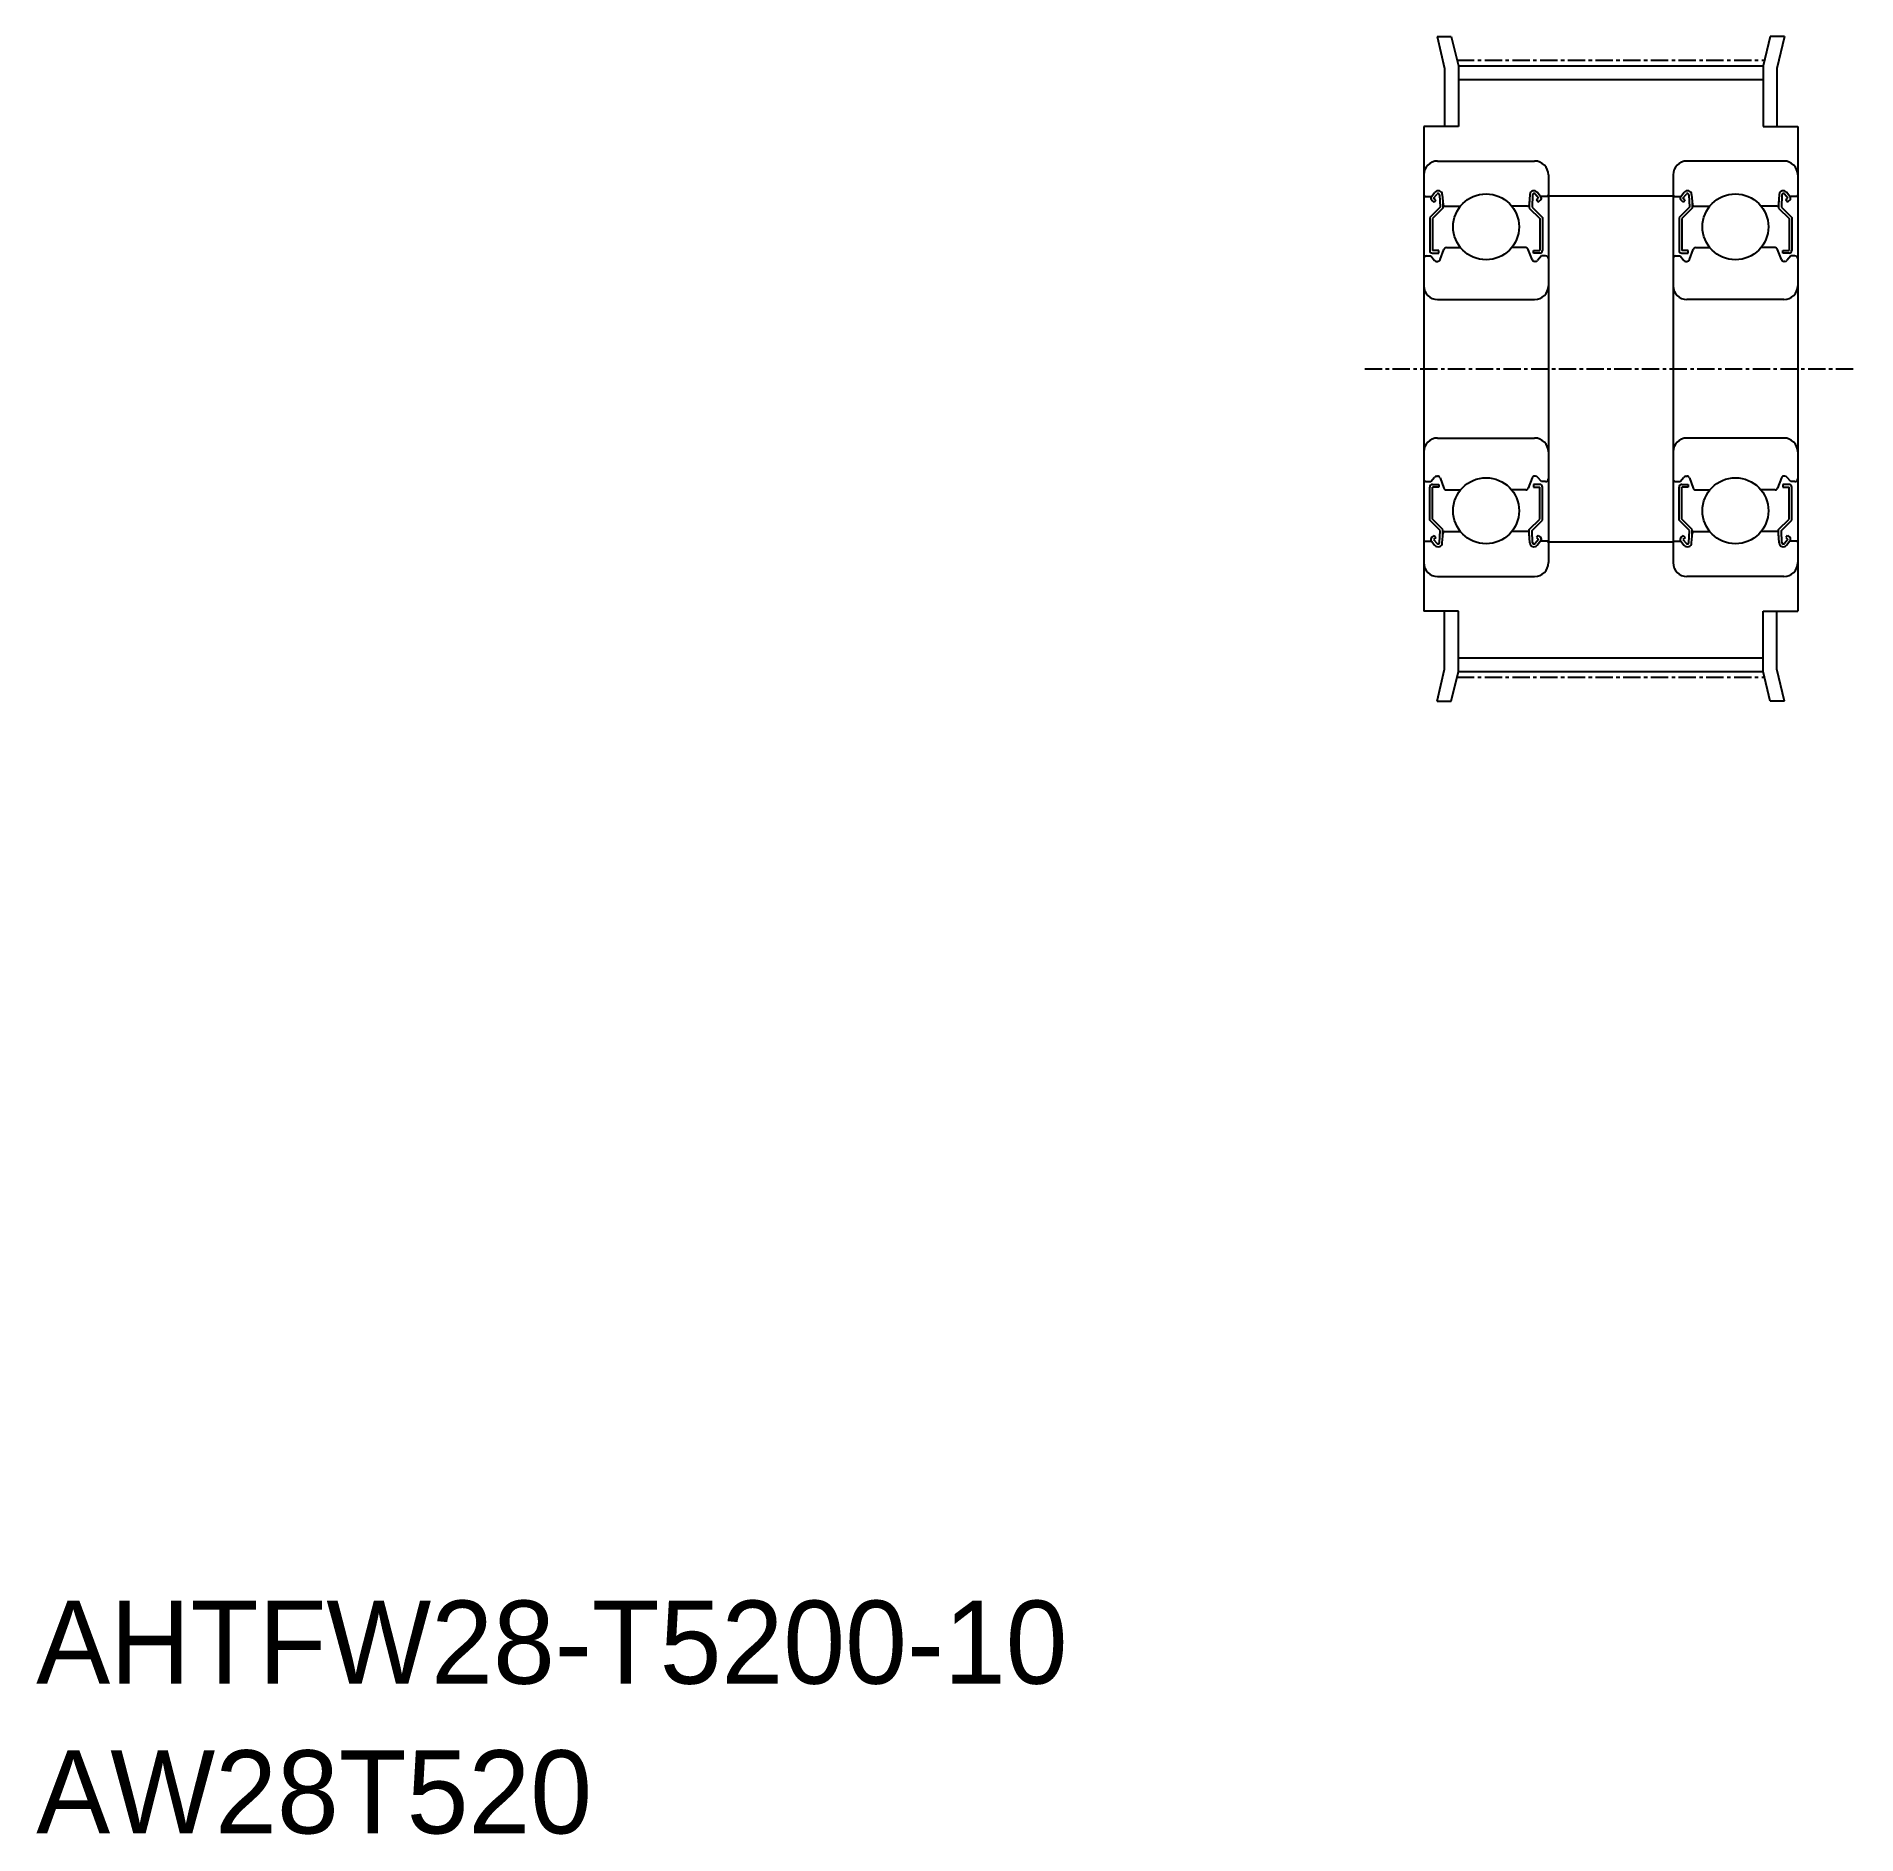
# Model space of a CAD drawing. Extents: x -286 to -155, y -61 to 69.
import ezdxf

# ---------------------------------------------------------------- set-up
doc = ezdxf.new("R2010")
doc.units = 0
doc.linetypes.add('CENTER', pattern=[2, 1.25, -0.25, 0.25, -0.25])
doc.layers.get('0').update_dxf_attribs({"linetype": 'CONTINUOUS'})
doc.layers.add('CENTER', color=1, linetype='CENTER')

msp = doc.modelspace()

# ---------------------------------------------------------------- linework, layer by layer
for p, q in [((-184.85, 68.95), (-184.31, 66.63)), ((-184.85, 68.95), (-183.82, 68.95)), ((-183.82, 68.95), (-183.31, 66.83)), ((-160.8, 68.95), (-161.31, 66.83)), ((-159.77, 68.95), (-160.8, 68.95)), ((-159.77, 68.95), (-160.31, 66.63)), ((-184.31, 66.63), (-184.31, 62.45)), ((-183.31, 66.83), (-161.31, 66.83)), ((-183.31, 66.83), (-183.31, 62.45)), ((-183.31, 65.83), (-161.31, 65.83)), ((-161.31, 66.83), (-161.31, 62.45)), ((-160.31, 66.63), (-160.31, 62.45)), ((-185.81, 62.45), (-185.81, 27.45)), ((-185.81, 62.45), (-185.81, 34.95)), ((-183.31, 62.45), (-185.81, 62.45)), ((-161.31, 62.45), (-158.81, 62.45)), ((-158.81, 62.45), (-158.81, 27.45)), ((-158.81, 62.45), (-158.81, 34.95)), ((-184.81, 59.95), (-177.81, 59.95)), ((-159.81, 59.95), (-166.81, 59.95)), ((-185.81, 58.95), (-185.81, 30.95)), ((-185.81, 58.95), (-185.81, 30.95)), ((-176.81, 58.95), (-176.81, 30.95)), ((-167.81, 58.95), (-167.81, 30.95)), ((-158.81, 58.95), (-158.81, 30.95)), ((-158.81, 58.95), (-158.81, 30.95)), ((-185.71, 57.4), (-185.25, 57.4)), ((-184.63, 56.63), (-185.38, 55.88)), ((-185.25, 57.4), (-185, 57.7)), ((-185.07, 56.99), (-185.23, 57.12)), ((-184.43, 56.55), (-185.18, 55.8)), ((-185.1, 57.27), (-184.85, 57.57)), ((-184.94, 57.14), (-185.1, 57.27)), ((-185.07, 56.99), (-184.94, 57.14)), ((-184.67, 57.51), (-184.63, 56.63)), ((-184.47, 57.53), (-184.41, 56.79)), ((-184.43, 57.02), (-184.43, 56.55)), ((-184.31, 56.7), (-183.16, 56.7)), ((-178.31, 56.7), (-179.46, 56.7)), ((-178.15, 57.53), (-178.21, 56.79)), ((-178.19, 57.02), (-178.19, 56.55)), ((-178.19, 56.55), (-177.44, 55.8)), ((-177.95, 57.51), (-177.99, 56.63)), ((-177.99, 56.63), (-177.24, 55.88)), ((-177.52, 57.27), (-177.77, 57.57)), ((-177.68, 57.14), (-177.52, 57.27)), ((-177.55, 56.99), (-177.68, 57.14)), ((-177.37, 57.4), (-177.62, 57.7)), ((-177.55, 56.99), (-177.4, 57.12)), ((-176.91, 57.4), (-177.37, 57.4)), ((-176.81, 57.45), (-167.81, 57.45)), ((-167.71, 57.4), (-167.25, 57.4)), ((-166.63, 56.63), (-167.38, 55.88)), ((-167.25, 57.4), (-167, 57.7)), ((-167.07, 56.99), (-167.23, 57.12)), ((-166.43, 56.55), (-167.18, 55.8)), ((-167.1, 57.27), (-166.85, 57.57)), ((-166.94, 57.14), (-167.1, 57.27)), ((-167.07, 56.99), (-166.94, 57.14)), ((-166.67, 57.51), (-166.63, 56.63)), ((-166.47, 57.53), (-166.41, 56.79)), ((-166.43, 57.02), (-166.43, 56.55)), ((-166.31, 56.7), (-165.16, 56.7)), ((-160.31, 56.7), (-161.46, 56.7)), ((-160.15, 57.53), (-160.21, 56.79)), ((-160.19, 57.02), (-160.19, 56.55)), ((-160.19, 56.55), (-159.44, 55.8)), ((-159.95, 57.51), (-159.99, 56.63)), ((-159.99, 56.63), (-159.24, 55.88)), ((-159.52, 57.27), (-159.77, 57.57)), ((-159.68, 57.14), (-159.52, 57.27)), ((-159.55, 56.99), (-159.68, 57.14)), ((-159.37, 57.4), (-159.62, 57.7)), ((-159.55, 56.99), (-159.4, 57.12)), ((-158.91, 57.4), (-159.37, 57.4)), ((-185.38, 55.88), (-185.38, 53.5)), ((-185.18, 55.8), (-185.18, 53.5)), ((-177.44, 55.8), (-177.44, 53.5)), ((-177.24, 55.88), (-177.24, 53.5)), ((-167.38, 55.88), (-167.38, 53.5)), ((-167.18, 55.8), (-167.18, 53.5)), ((-159.44, 55.8), (-159.44, 53.5)), ((-159.24, 55.88), (-159.24, 53.5)), ((-185.61, 53.1), (-185.31, 53.1)), ((-185.31, 53.1), (-185.03, 52.77)), ((-184.73, 53.5), (-185.18, 53.5)), ((-185.18, 53.3), (-184.73, 53.3)), ((-184.88, 52.7), (-184.82, 52.7)), ((-184.73, 53.3), (-184.73, 53.5)), ((-184.63, 52.83), (-184.36, 53.57)), ((-184.17, 53.7), (-183.16, 53.7)), ((-178.45, 53.7), (-179.46, 53.7)), ((-177.99, 52.83), (-178.26, 53.57)), ((-177.89, 53.5), (-177.44, 53.5)), ((-177.89, 53.3), (-177.89, 53.5)), ((-177.44, 53.3), (-177.89, 53.3)), ((-177.74, 52.7), (-177.8, 52.7)), ((-177.31, 53.1), (-177.59, 52.77)), ((-177.01, 53.1), (-177.31, 53.1)), ((-167.61, 53.1), (-167.31, 53.1)), ((-167.31, 53.1), (-167.03, 52.77)), ((-166.73, 53.5), (-167.18, 53.5)), ((-167.18, 53.3), (-166.73, 53.3)), ((-166.88, 52.7), (-166.82, 52.7)), ((-166.73, 53.3), (-166.73, 53.5)), ((-166.63, 52.83), (-166.36, 53.57)), ((-166.17, 53.7), (-165.16, 53.7)), ((-160.45, 53.7), (-161.46, 53.7)), ((-159.99, 52.83), (-160.26, 53.57)), ((-159.89, 53.5), (-159.44, 53.5)), ((-159.89, 53.3), (-159.89, 53.5)), ((-159.44, 53.3), (-159.89, 53.3)), ((-159.74, 52.7), (-159.8, 52.7)), ((-159.31, 53.1), (-159.59, 52.77)), ((-159.01, 53.1), (-159.31, 53.1)), ((-184.81, 49.95), (-177.81, 49.95)), ((-159.81, 49.95), (-166.81, 49.95)), ((-184.81, 39.95), (-177.81, 39.95)), ((-159.81, 39.95), (-166.81, 39.95)), ((-185.61, 36.8), (-185.31, 36.8)), ((-185.31, 36.8), (-185.03, 37.13)), ((-184.88, 37.2), (-184.82, 37.2)), ((-184.63, 37.07), (-184.36, 36.33)), ((-177.99, 37.07), (-178.26, 36.33)), ((-177.74, 37.2), (-177.8, 37.2)), ((-177.31, 36.8), (-177.59, 37.13)), ((-177.01, 36.8), (-177.31, 36.8)), ((-167.61, 36.8), (-167.31, 36.8)), ((-167.31, 36.8), (-167.03, 37.13)), ((-166.88, 37.2), (-166.82, 37.2)), ((-166.63, 37.07), (-166.36, 36.33)), ((-159.99, 37.07), (-160.26, 36.33)), ((-159.74, 37.2), (-159.8, 37.2)), ((-159.31, 36.8), (-159.59, 37.13)), ((-159.01, 36.8), (-159.31, 36.8)), ((-185.38, 34.02), (-185.38, 36.4)), ((-185.18, 36.6), (-184.73, 36.6)), ((-185.18, 34.1), (-185.18, 36.4)), ((-184.73, 36.4), (-185.18, 36.4)), ((-184.73, 36.6), (-184.73, 36.4)), ((-184.17, 36.2), (-183.16, 36.2)), ((-178.45, 36.2), (-179.46, 36.2)), ((-177.44, 36.6), (-177.89, 36.6)), ((-177.89, 36.6), (-177.89, 36.4)), ((-177.89, 36.4), (-177.44, 36.4)), ((-177.44, 34.1), (-177.44, 36.4)), ((-177.24, 34.02), (-177.24, 36.4)), ((-167.38, 34.02), (-167.38, 36.4)), ((-167.18, 36.6), (-166.73, 36.6)), ((-167.18, 34.1), (-167.18, 36.4)), ((-166.73, 36.4), (-167.18, 36.4)), ((-166.73, 36.6), (-166.73, 36.4)), ((-166.17, 36.2), (-165.16, 36.2)), ((-160.45, 36.2), (-161.46, 36.2)), ((-159.44, 36.6), (-159.89, 36.6)), ((-159.89, 36.6), (-159.89, 36.4)), ((-159.89, 36.4), (-159.44, 36.4)), ((-159.44, 34.1), (-159.44, 36.4)), ((-159.24, 34.02), (-159.24, 36.4)), ((-184.63, 33.27), (-185.38, 34.02)), ((-185.07, 32.91), (-185.23, 32.78)), ((-184.43, 33.35), (-185.18, 34.1)), ((-185.07, 32.91), (-184.94, 32.76)), ((-184.67, 32.39), (-184.63, 33.27)), ((-184.47, 32.37), (-184.41, 33.11)), ((-184.43, 32.88), (-184.43, 33.35)), ((-184.31, 33.2), (-183.16, 33.2)), ((-184.02, 33.2), (-184.02, 33.2)), ((-183.73, 33.2), (-183.73, 33.2)), ((-178.31, 33.2), (-179.46, 33.2)), ((-178.15, 32.37), (-178.21, 33.11)), ((-178.19, 33.35), (-177.44, 34.1)), ((-178.19, 32.88), (-178.19, 33.35)), ((-177.99, 33.27), (-177.24, 34.02)), ((-177.95, 32.39), (-177.99, 33.27)), ((-177.55, 32.91), (-177.68, 32.76)), ((-177.55, 32.91), (-177.4, 32.78)), ((-166.63, 33.27), (-167.38, 34.02)), ((-167.07, 32.91), (-167.23, 32.78)), ((-166.43, 33.35), (-167.18, 34.1)), ((-167.07, 32.91), (-166.94, 32.76)), ((-166.67, 32.39), (-166.63, 33.27)), ((-166.47, 32.37), (-166.41, 33.11)), ((-166.43, 32.88), (-166.43, 33.35)), ((-166.31, 33.2), (-165.16, 33.2)), ((-160.31, 33.2), (-161.46, 33.2)), ((-160.89, 33.2), (-160.89, 33.2)), ((-160.6, 33.2), (-160.6, 33.2)), ((-160.15, 32.37), (-160.21, 33.11)), ((-160.19, 33.35), (-159.44, 34.1)), ((-160.19, 32.88), (-160.19, 33.35)), ((-159.99, 33.27), (-159.24, 34.02)), ((-159.95, 32.39), (-159.99, 33.27)), ((-159.55, 32.91), (-159.68, 32.76)), ((-159.55, 32.91), (-159.4, 32.78)), ((-185.71, 32.5), (-185.25, 32.5)), ((-185.25, 32.5), (-185, 32.2)), ((-184.94, 32.76), (-185.1, 32.63)), ((-185.1, 32.63), (-184.85, 32.33)), ((-177.52, 32.63), (-177.77, 32.33)), ((-177.68, 32.76), (-177.52, 32.63)), ((-177.37, 32.5), (-177.62, 32.2)), ((-176.91, 32.5), (-177.37, 32.5)), ((-176.81, 32.45), (-167.81, 32.45)), ((-167.71, 32.5), (-167.25, 32.5)), ((-167.25, 32.5), (-167, 32.2)), ((-166.94, 32.76), (-167.1, 32.63)), ((-167.1, 32.63), (-166.85, 32.33)), ((-159.52, 32.63), (-159.77, 32.33)), ((-159.68, 32.76), (-159.52, 32.63)), ((-159.37, 32.5), (-159.62, 32.2)), ((-158.91, 32.5), (-159.37, 32.5)), ((-184.81, 29.95), (-177.81, 29.95)), ((-159.81, 29.95), (-166.81, 29.95)), ((-183.31, 27.45), (-185.81, 27.45)), ((-184.31, 23.27), (-184.31, 27.45)), ((-183.31, 23.08), (-183.31, 27.45)), ((-161.31, 23.08), (-161.31, 27.45)), ((-161.31, 27.45), (-158.81, 27.45)), ((-160.31, 23.27), (-160.31, 27.45)), ((-183.31, 24.07), (-161.31, 24.07)), ((-184.85, 20.95), (-184.31, 23.27)), ((-183.82, 20.95), (-183.31, 23.08)), ((-183.31, 23.08), (-161.31, 23.08)), ((-160.8, 20.95), (-161.31, 23.08)), ((-159.77, 20.95), (-160.31, 23.27)), ((-184.85, 20.95), (-183.82, 20.95)), ((-159.77, 20.95), (-160.8, 20.95))]:
    msp.add_line(p, q)
for centre in [(-181.31, 55.2), (-163.31, 55.2), (-181.31, 34.7), (-163.31, 34.7)]:
    msp.add_circle(centre, 2.38)
for centre, radius, start, end in [((-184.81, 58.95), 1, 90, 180), ((-177.81, 58.95), 1, 0, 90), ((-166.81, 58.95), 1, 90, 180), ((-159.81, 58.95), 1, 0, 90), ((-185.71, 57.5), 0.1, 180, 270), ((-185.1, 57.27), 0.2, 140.0029, 230.087), ((-184.77, 57.51), 0.3, 4.9968, 140.0029), ((-184.77, 57.51), 0.1, 2.8198, 140.0022), ((-184.31, 56.8), 0.1, 184.9968, 269.9995), ((-178.31, 56.8), 0.1, 270.0005, 355.0032), ((-177.85, 57.51), 0.3, 39.9971, 175.0032), ((-177.85, 57.51), 0.1, 39.9978, 177.1802), ((-177.52, 57.27), 0.2, 309.913, 39.9971), ((-176.91, 57.5), 0.1, 270, 0), ((-167.71, 57.5), 0.1, 180, 270), ((-167.1, 57.27), 0.2, 140.0029, 230.087), ((-166.77, 57.51), 0.3, 4.9968, 140.0029), ((-166.77, 57.51), 0.1, 2.8198, 140.0022), ((-166.31, 56.8), 0.1, 184.9968, 269.9995), ((-160.31, 56.8), 0.1, 270.0005, 355.0032), ((-159.85, 57.51), 0.3, 39.9971, 175.0032), ((-159.85, 57.51), 0.1, 39.9978, 177.1802), ((-159.52, 57.27), 0.2, 309.913, 39.9971), ((-158.91, 57.5), 0.1, 270, 0), ((-185.61, 52.9), 0.2, 90, 180), ((-185.18, 53.5), 0.2, 180, 270), ((-184.88, 52.9), 0.2, 219.995, 270), ((-184.82, 52.9), 0.2, 270, 339.9914), ((-184.17, 53.5), 0.2, 90, 159.9914), ((-178.45, 53.5), 0.2, 20.0086, 90), ((-177.8, 52.9), 0.2, 200.0086, 270), ((-177.74, 52.9), 0.2, 270, 320.005), ((-177.44, 53.5), 0.2, 270, 0), ((-177.01, 52.9), 0.2, 0, 90), ((-167.61, 52.9), 0.2, 90, 180), ((-167.18, 53.5), 0.2, 180, 270), ((-166.88, 52.9), 0.2, 219.995, 270), ((-166.82, 52.9), 0.2, 270, 339.9914), ((-166.17, 53.5), 0.2, 90, 159.9914), ((-160.45, 53.5), 0.2, 20.0086, 90), ((-159.8, 52.9), 0.2, 200.0086, 270), ((-159.74, 52.9), 0.2, 270, 320.005), ((-159.44, 53.5), 0.2, 270, 0), ((-159.01, 52.9), 0.2, 0, 90), ((-184.81, 50.95), 1, 180, 270), ((-177.81, 50.95), 1, 270, 0), ((-166.81, 50.95), 1, 180, 270), ((-159.81, 50.95), 1, 270, 0), ((-184.81, 38.95), 1, 90, 180), ((-177.81, 38.95), 1, 0, 90), ((-166.81, 38.95), 1, 90, 180), ((-159.81, 38.95), 1, 0, 90), ((-185.61, 37), 0.2, 180, 270), ((-184.88, 37), 0.2, 90, 140.005), ((-184.82, 37), 0.2, 20.0086, 90), ((-177.8, 37), 0.2, 90, 159.9914), ((-177.74, 37), 0.2, 39.995, 90), ((-177.01, 37), 0.2, 270, 0), ((-167.61, 37), 0.2, 180, 270), ((-166.88, 37), 0.2, 90, 140.005), ((-166.82, 37), 0.2, 20.0086, 90), ((-159.8, 37), 0.2, 90, 159.9914), ((-159.74, 37), 0.2, 39.995, 90), ((-159.01, 37), 0.2, 270, 0), ((-185.18, 36.4), 0.2, 90, 180), ((-184.17, 36.4), 0.2, 200.0086, 270), ((-178.45, 36.4), 0.2, 270, 339.9914), ((-177.44, 36.4), 0.2, 0, 90), ((-167.18, 36.4), 0.2, 90, 180), ((-166.17, 36.4), 0.2, 200.0086, 270), ((-160.45, 36.4), 0.2, 270, 339.9914), ((-159.44, 36.4), 0.2, 0, 90), ((-184.31, 33.1), 0.1, 90.0005, 175.0032), ((-178.31, 33.1), 0.1, 4.9968, 89.9995), ((-166.31, 33.1), 0.1, 90.0005, 175.0032), ((-160.31, 33.1), 0.1, 4.9968, 89.9995), ((-185.71, 32.4), 0.1, 90, 180), ((-185.1, 32.63), 0.2, 129.913, 219.9971), ((-184.77, 32.4), 0.3, 219.9971, 355.0032), ((-184.77, 32.4), 0.1, 219.9978, 357.1802), ((-177.85, 32.4), 0.3, 184.9968, 320.0029), ((-177.85, 32.4), 0.1, 182.8198, 320.0022), ((-177.52, 32.63), 0.2, 320.0029, 50.087), ((-176.91, 32.4), 0.1, 0, 90), ((-167.71, 32.4), 0.1, 90, 180), ((-167.1, 32.63), 0.2, 129.913, 219.9971), ((-166.77, 32.4), 0.3, 219.9971, 355.0032), ((-166.77, 32.4), 0.1, 219.9978, 357.1802), ((-159.85, 32.4), 0.3, 184.9968, 320.0029), ((-159.85, 32.4), 0.1, 182.8198, 320.0022), ((-159.52, 32.63), 0.2, 320.0029, 50.087), ((-158.91, 32.4), 0.1, 0, 90), ((-184.81, 30.95), 1, 180, 270), ((-177.81, 30.95), 1, 270, 0), ((-166.81, 30.95), 1, 180, 270), ((-159.81, 30.95), 1, 270, 0)]:
    msp.add_arc(centre, radius, start, end)
at = {"layer": 'CENTER', "color": 1, "linetype": 'CENTER'}
for p, q in [((-183.41, 67.23), (-161.21, 67.23)), ((-190.06, 44.95), (-154.56, 44.95)), ((-183.41, 22.67), (-161.21, 22.67))]:
    msp.add_line(p, q, dxfattribs=at)

# ---------------------------------------------------------------- texts
at = {"color": 7, "linetype": 'CONTINUOUS'}
for s, p in [('AHTFW28-T5200-10', (-285.99, -50)), ('AW28T520', (-285.99, -60.81))]:
    msp.add_text(s, height=6, dxfattribs=at).set_placement(p)

doc.saveas('drawing.dxf')
